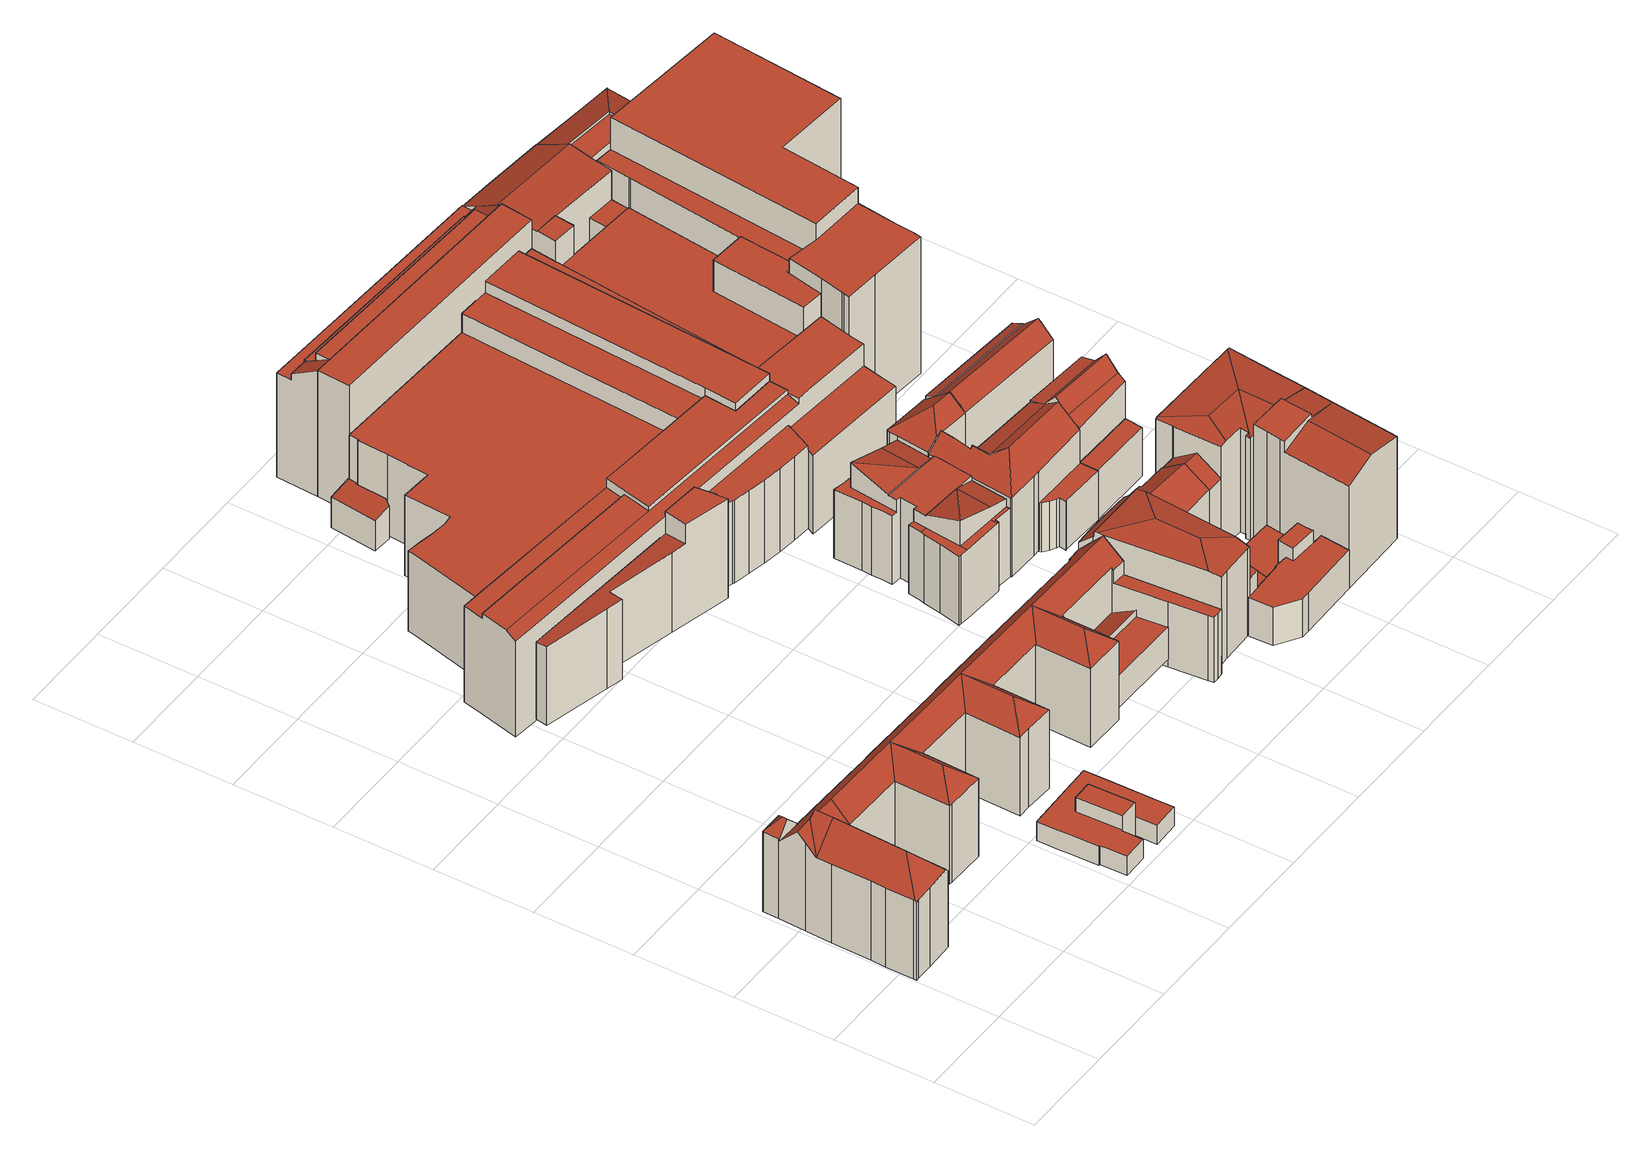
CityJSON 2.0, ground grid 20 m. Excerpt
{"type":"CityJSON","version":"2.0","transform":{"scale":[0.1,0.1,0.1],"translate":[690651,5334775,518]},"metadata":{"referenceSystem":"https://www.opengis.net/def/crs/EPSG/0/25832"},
"CityObjects":{
"building1":{"type":"Building","attributes":{"Gemeindeschluessel":"09162000","HoeheDach":"526.877","HoeheGrund":"519.610","Methode":"2000","NiedrigsteTraufeDesGebaeudes":"523.840","Geometrietyp2DReferenz":"3000","function":"31001_9998","roofType":"1000","measuredHeight":7.27,"storeysAboveGround":7},"geometry":[{"type":"MultiSurface","lod":"2","boundaries":[[[0,1,2,3]],[[4,5,6,7]],[[2,8,9,10,11,3]],[[12,13,14,15,16,17,18,19]],[[20,10,9,21,22,23,24,25]],[[26,27,12,19]],[[28,29,30,31]],[[32,33,1,0]],[[7,6,21,9]],[[32,34,35,36,37,38,39,33]],[[16,15,40,41]],[[35,34,32,0,3,11,10,20,25,42,28,31,43,26,19,18,17,16,41,44,36]],[[30,45,27,26,43,31]],[[23,22,5,4]],[[44,46,37,36]],[[21,6,5,22]],[[41,40,46,44]],[[28,42,25,24,47,29]],[[27,45,30,29,47,24,23,4,7,9,8,2,1,33,39,38,37,46,40,15,14,13,12]]],"semantics":{"surfaces":[{"type":"WallSurface"},{"type":"GroundSurface"},{"type":"RoofSurface"}],"values":[0,0,0,0,0,0,0,0,0,0,0,1,0,0,0,2,0,0,2]}}]},
"building2":{"type":"Building","attributes":{"Gemeindeschluessel":"09162000","HoeheDach":"540.680","HoeheGrund":"518.010","Methode":"2000","NiedrigsteTraufeDesGebaeudes":"532.402","Geometrietyp2DReferenz":"3000","function":"31001_1000","roofType":"3100","measuredHeight":22.67,"storeysAboveGround":5},"geometry":[{"type":"MultiSurface","lod":"2","boundaries":[[[48,49,50,51]],[[52,53,54,55]],[[56,57,58,59,60,61]],[[62,63,64,65,66,67]],[[68,69,70,71,72,73,74,75,76,77,78,79,80,81,82,83,84,85,86,87,88,89,90,91,92,93,94,95,96,48,51,97,98,99,100,101,102,103,104,105,106,107,108,109,110,111,112,113,114,115,116,117,118]],[[82,119,120,83]],[[121,122,115,114,123,124]],[[125,79,78,126]],[[56,61,75,74]],[[106,127,128,107]],[[77,76,129,130]],[[131,52,55,132,133]],[[134,135,70,69]],[[119,136,137,120]],[[99,138,139,100]],[[140,141,68,118]],[[142,71,70,135,143]],[[73,72,144,145,146]],[[84,83,120,147,148]],[[137,147,120]],[[110,149,150,111]],[[151,139,152,153]],[[154,151,153,155,156]],[[57,56,74,73,146]],[[144,157,145]],[[109,158,149,110]],[[159,121,124,160]],[[81,80,161,162,136]],[[137,163,164,148,147]],[[101,100,139,151,154,165]],[[153,152,138,166,155]],[[71,142,144,72]],[[104,103,167,168]],[[92,63,62,93]],[[169,86,85,52,131]],[[114,113,170,171,123]],[[157,144,142,143,58]],[[172,129,60,59]],[[112,111,150,173]],[[96,174,49,48]],[[162,164,163]],[[89,175,176,90]],[[53,148,164,54]],[[102,101,165,177]],[[81,136,119,82]],[[157,58,57,146,145]],[[116,178,179,117]],[[127,106,105,180]],[[172,59,125,126,181]],[[55,54,164,59,58,171,170,173,150,149,158,182,128,127,180,168,167,177,165,154,156,183,184]],[[136,162,163,137]],[[184,183,185,186]],[[97,51,50,187,186,185]],[[88,188,175,89]],[[152,139,138]],[[169,131,133,65,64,189,176,175,188,190]],[[65,133,187,50,49,174,191,66]],[[53,52,85,84,148]],[[113,112,173,170]],[[104,168,180,105]],[[93,62,67,94]],[[95,94,67,66,191]],[[156,155,166,98,97,185,183]],[[108,182,158,109]],[[115,122,178,116]],[[133,132,184,186,187]],[[78,77,130,181,126]],[[134,160,124,123,171,58,143,135]],[[95,191,174,96]],[[125,59,164,162,161]],[[87,190,188,88]],[[182,108,107,128]],[[98,166,138,99]],[[129,76,75,61,60]],[[90,176,189,91]],[[55,184,132]],[[64,63,92,91,189]],[[86,169,190,87]],[[117,179,140,118]],[[103,102,177,167]],[[141,140,179,178,122,121,159]],[[130,129,172,181]],[[125,161,80,79]],[[141,159,160,134,69,68]]],"semantics":{"surfaces":[{"type":"WallSurface"},{"type":"RoofSurface"},{"type":"GroundSurface"}],"values":[0,1,1,1,2,0,0,0,0,0,0,1,0,1,0,0,0,0,0,0,0,1,0,0,1,0,0,0,1,0,1,0,0,0,0,0,1,1,0,0,1,0,1,0,0,1,0,0,1,1,1,1,0,0,1,1,1,0,0,0,0,0,0,0,0,1,0,1,0,1,0,0,0,0,0,0,0,0,0,0,1,1,0,0]}}]},
"building3":{"type":"Building","attributes":{"Gemeindeschluessel":"09162000","HoeheDach":"528.318","HoeheGrund":"520.930","Methode":"1000","NiedrigsteTraufeDesGebaeudes":"527.564","Geometrietyp2DReferenz":"3000","function":"31001_9998","roofType":"1000","measuredHeight":7.39},"geometry":[{"type":"MultiSurface","lod":"2","boundaries":[[[192,193,194,195]],[[196,197,193,192]],[[198,199,200,201]],[[196,192,195,202,198,201,203]],[[202,204,199,198]],[[205,200,199,204,194,193,197]],[[195,194,204,202]],[[203,205,197,196]],[[201,200,205,203]]],"semantics":{"surfaces":[{"type":"WallSurface"},{"type":"GroundSurface"},{"type":"RoofSurface"}],"values":[0,0,0,1,0,2,0,0,0]}}]},
"building4":{"type":"Building","attributes":{"Gemeindeschluessel":"09162000","HoeheDach":"528.158","HoeheGrund":"519.717","Methode":"2000","NiedrigsteTraufeDesGebaeudes":"525.795","Geometrietyp2DReferenz":"3000","function":"31001_1000","roofType":"1000","measuredHeight":8.44},"geometry":[{"type":"MultiSurface","lod":"2","boundaries":[[[206,207,208,209,210,211,212]],[[213,214,215,216,217,218,219,220,221]],[[213,221,208,207]],[[222,216,215,223,206,212]],[[224,220,219,225,210,209]],[[222,212,211,210,225,219,218,217,216]],[[221,220,224,209,208]],[[223,215,214,213,207,206]]],"semantics":{"surfaces":[{"type":"WallSurface"},{"type":"GroundSurface"},{"type":"RoofSurface"}],"values":[0,0,0,0,0,1,2,2]}}]},
"building5":{"type":"Building","attributes":{"Gemeindeschluessel":"09162000","HoeheDach":"541.954","HoeheGrund":"519.953","Methode":"2000","NiedrigsteTraufeDesGebaeudes":"537.115","Geometrietyp2DReferenz":"3000","function":"31001_9998","roofType":"1000","measuredHeight":22,"storeysAboveGround":4},"geometry":[{"type":"MultiSurface","lod":"2","boundaries":[[[226,227,228,229]],[[230,231,232,233]],[[234,235,236,237,238,239,240,241,242]],[[243,244,245,246,247,248,249,250,251,252]],[[239,253,254,240]],[[255,236,235,256]],[[256,235,234,257]],[[257,234,242,258]],[[259,260,261,228,227,232,231]],[[262,249,248,263]],[[245,264,265,246]],[[266,237,236,255]],[[259,244,243,260]],[[227,226,233,232]],[[250,267,268,251]],[[269,270,265,264,254,253]],[[271,252,251,268]],[[226,229,272,271,268,267,262,263,273,274,275,276,266,255,256,257,258,277,230,233]],[[276,238,237,266]],[[229,228,261,272]],[[274,273,247,246,265,270]],[[269,275,274,270]],[[267,250,249,262]],[[263,248,247,273]],[[258,242,241,277]],[[253,239,238,276,275,269]],[[271,272,261,260,243,252]],[[277,241,240,254,264,245,244,259,231,230]]],"semantics":{"surfaces":[{"type":"WallSurface"},{"type":"RoofSurface"},{"type":"GroundSurface"}],"values":[0,0,1,1,0,0,0,0,1,0,0,0,0,0,0,1,0,2,0,0,0,0,0,0,0,0,0,0]}}]},
"building6":{"type":"Building","attributes":{"Gemeindeschluessel":"09162000","HoeheDach":"542.020","HoeheGrund":"520.050","Methode":"2000","NiedrigsteTraufeDesGebaeudes":"537.771","Geometrietyp2DReferenz":"3000","function":"31001_9998","roofType":"1000","measuredHeight":21.97,"storeysAboveGround":4},"geometry":[{"type":"MultiSurface","lod":"2","boundaries":[[[278,279,280,281,282,283]],[[284,285,286,287]],[[288,289,290,291,283,282,281,284,287,292,293,294,295,296,297,298,299,300,301,302,303,304]],[[305,306,307,296,295,294]],[[299,308,309,300]],[[310,311,298,297,296,307]],[[312,313,314,315,316,317]],[[300,309,318,301]],[[319,320,321,322,323,324,325,318,309,308,311,310,307,306,305,326,327,286,285,280,279,278]],[[281,280,285,284]],[[293,326,305,294]],[[298,311,308,299]],[[324,314,313,304,303,302,325]],[[291,290,289,288,312,317,321,320,319,278,283]],[[317,316,315,314,324,323,322,321]],[[327,326,293,292,287,286]],[[301,318,325,302]],[[304,313,312,288]]],"semantics":{"surfaces":[{"type":"WallSurface"},{"type":"GroundSurface"},{"type":"RoofSurface"}],"values":[0,0,1,0,0,0,2,0,2,0,0,0,0,0,0,0,0,0]}}]},
"building7":{"type":"Building","attributes":{"Gemeindeschluessel":"09162000","HoeheDach":"542.930","HoeheGrund":"519.700","Methode":"2000","NiedrigsteTraufeDesGebaeudes":"540.940","Geometrietyp2DReferenz":"3000","function":"31001_9998","roofType":"1000","measuredHeight":23.23,"storeysAboveGround":5},"geometry":[{"type":"MultiSurface","lod":"2","boundaries":[[[328,329,330,331]],[[332,333,334,335]],[[336,337,338,339,340,341,342,343,344,345,346,347,334,333,348,349,350,351,352,353,354]],[[355,356,357,358,359,360,361,362,363,364,365,366,367,368,369,370,371,372,373,374,332,335,375,376,377,378,379,380,381,382]],[[383,384,385,386,387,329,328]],[[381,341,340,382]],[[388,330,329,387]],[[368,389,390,369]],[[361,360,359,358,357,337,336,354,391,392,393,394,362]],[[379,378,377,376,346,345,344,343]],[[348,333,332,374,373,349]],[[375,347,346,376]],[[391,354,353,395]],[[357,356,355,382,340,339,338,337]],[[396,352,370,369,390]],[[387,386,397,398,388]],[[352,396,399,353]],[[399,396,390,389,385,384,383]],[[393,392,391,395,328,331,394]],[[335,334,347,375]],[[365,398,397,366]],[[342,341,381,380,379,343]],[[352,351,350,349,373,372,371,370]],[[395,353,399,383,328]],[[394,331,330,388,398,365,364,363,362]],[[386,385,389,368,367,366,397]]],"semantics":{"surfaces":[{"type":"RoofSurface"},{"type":"WallSurface"},{"type":"GroundSurface"}],"values":[0,1,0,2,1,1,1,1,1,1,1,1,1,1,1,0,1,0,0,1,1,1,1,1,1,1]}}]},
"building8":{"type":"Building","attributes":{"Gemeindeschluessel":"09162000","HoeheDach":"541.010","HoeheGrund":"520.080","Methode":"2000","NiedrigsteTraufeDesGebaeudes":"535.689","Geometrietyp2DReferenz":"3000","function":"31001_1000","roofType":"3200","measuredHeight":20.93,"storeysAboveGround":5},"geometry":[{"type":"MultiSurface","lod":"2","boundaries":[[[400,401,402,403,404]],[[405,406,407,408]],[[409,410,406,405]],[[411,412,413,414]],[[415,416,417,418]],[[419,420,421,422]],[[423,403,402,424,421,420]],[[425,426,408,407,422,421,424]],[[427,428,404,403,423]],[[429,430,431,432]],[[433,434,425,424,402,401]],[[426,425,434,433,435,411,414,415,418,436,437,438,439,429,432,440,409,405,408]],[[412,411,435,433,401,400]],[[430,419,422,407,406,410,441,431]],[[440,441,410,409]],[[417,416,413,412,400,404,428]],[[432,431,441,440]],[[439,438,437,427,423,420,419,430,429]],[[436,418,417,428,427,437]],[[414,413,416,415]]],"semantics":{"surfaces":[{"type":"RoofSurface"},{"type":"WallSurface"},{"type":"GroundSurface"}],"values":[0,1,1,1,1,1,0,1,0,1,1,2,1,0,1,0,1,1,1,1]}}]},
"building9":{"type":"Building","attributes":{"Gemeindeschluessel":"09162000","HoeheDach":"540.620","HoeheGrund":"519.810","Methode":"2000","NiedrigsteTraufeDesGebaeudes":"535.000","Geometrietyp2DReferenz":"3000","function":"31001_9998","roofType":"1000","measuredHeight":20.81,"storeysAboveGround":6},"geometry":[{"type":"MultiSurface","lod":"2","boundaries":[[[442,443,444,445]],[[446,447,448,449,450]],[[451,452,453,454]],[[455,456,457,458,459,460,461]],[[455,462,456]],[[463,455,461,464,465]],[[466,467,445,444,468,469,452,451]],[[468,470,471,469]],[[472,473,474,475,476,477]],[[446,450,478]],[[479,480,481,482,483,484,485,486,487,488,489,490,491,492,493,494]],[[495,458,457,496]],[[497,485,484,498]],[[499,500,501,502,479,494,503]],[[504,505,506,507,508,509,510,511,512,513]],[[488,487,486,485,497,514,515,516,517,489]],[[518,519,474,473]],[[448,447,511,510,520,462,455,463,465,502,501,521,522,449]],[[519,522,521,523,524,475,474]],[[454,453,525,526]],[[513,512,447,446,527]],[[478,450,449,522,519,518,471]],[[452,469,471,518,473,472,525,453]],[[506,505,443,442]],[[528,492,491,529]],[[461,530,464]],[[526,525,472,477]],[[470,504,513,527,478,471]],[[527,446,478]],[[461,460,530]],[[512,511,447]],[[502,465,464,530,481,480,479]],[[496,531,532,509,508,507,506,442,445,467,466,451,454,526,477,476,475,524,523,500,499,503,533,528,529,534,517,516,515,514,497,498,535,495]],[[483,459,458,495,535,498,484]],[[509,532,531,496,457,456,462,520,510]],[[523,521,501,500]],[[494,493,492,528,533,503]],[[444,443,505,504,470,468]],[[460,459,483,482,481,530]],[[491,490,489,517,534,529]]],"semantics":{"surfaces":[{"type":"WallSurface"},{"type":"RoofSurface"},{"type":"GroundSurface"}],"values":[0,0,0,1,0,0,0,1,0,1,1,0,0,0,0,0,1,1,0,0,1,0,1,0,0,1,0,0,1,1,0,0,2,0,0,0,0,1,0,0]}}]},
"building10":{"type":"Building","attributes":{"Gemeindeschluessel":"09162000","HoeheDach":"524.803","HoeheGrund":"520.281","Methode":"1000","NiedrigsteTraufeDesGebaeudes":"524.803","Geometrietyp2DReferenz":"3000","function":"31001_1000","roofType":"1000","measuredHeight":4.52},"geometry":[{"type":"MultiSurface","lod":"2","boundaries":[[[536,537,538,539]],[[540,536,539,541]],[[542,538,537,543]],[[537,536,540,543]],[[542,543,540,541]],[[541,539,538,542]]],"semantics":{"surfaces":[{"type":"RoofSurface"},{"type":"WallSurface"},{"type":"GroundSurface"}],"values":[0,1,1,1,2,1]}}]},
"building11":{"type":"Building","attributes":{"Gemeindeschluessel":"09162000","HoeheDach":"539.279","HoeheGrund":"520.082","Methode":"2000","NiedrigsteTraufeDesGebaeudes":"532.438","Geometrietyp2DReferenz":"3000","function":"31001_1000","roofType":"3100","measuredHeight":19.2},"geometry":[{"type":"MultiSurface","lod":"2","boundaries":[[[544,545,546,547,548]],[[549,546,545,550]],[[425,433,551,552,553]],[[554,555,556,557]],[[550,545,544,558]],[[558,544,548,411]],[[555,554,408,559]],[[546,560,561,547]],[[560,546,549,562,563]],[[433,411,548,547,561,551]],[[564,552,551,561,560,563]],[[562,565,566,564,563]],[[564,566,556,555,559,553,552]],[[425,553,559,408]],[[562,549,550,558,411,433,425,408,554,557,565]],[[557,556,566,565]]],"semantics":{"surfaces":[{"type":"RoofSurface"},{"type":"WallSurface"},{"type":"GroundSurface"}],"values":[0,1,1,1,1,1,1,1,1,1,0,1,0,1,2,1]}}]},
"building12":{"type":"Building","attributes":{"Gemeindeschluessel":"09162000","HoeheDach":"531.400","HoeheGrund":"520.140","Methode":"2000","NiedrigsteTraufeDesGebaeudes":"524.410","Geometrietyp2DReferenz":"3000","function":"31001_9998","roofType":"1000","measuredHeight":11.26,"storeysAboveGround":4},"geometry":[{"type":"MultiSurface","lod":"2","boundaries":[[[567,568,569,570]],[[571,572,573,574,575]],[[411,576,577,558]],[[570,569,578,579]],[[580,581,568,567]],[[582,583,584,571,575,585,586,587,588,589,590]],[[580,567,570,579,591,411,558,592,593,594,595,596]],[[597,573,572,598,599]],[[558,577,600,592]],[[597,599,583,582,601,602]],[[579,578,603,591]],[[588,587,595,594]],[[582,590,604,601]],[[593,589,588,594]],[[574,573,597,602]],[[595,587,586,596]],[[580,596,586,585,605,581]],[[583,599,598,584]],[[605,574,602,601,604,600,577,576,603,578,569,568,581]],[[591,603,576,411]],[[584,598,572,571]],[[590,589,593,592,600,604]],[[575,574,605,585]]],"semantics":{"surfaces":[{"type":"WallSurface"},{"type":"RoofSurface"},{"type":"GroundSurface"}],"values":[0,0,0,0,0,1,2,1,0,0,0,0,0,0,0,0,0,0,1,0,0,0,0]}}]},
"building13":{"type":"Building","attributes":{"Gemeindeschluessel":"09162000","HoeheDach":"548.690","HoeheGrund":"520.715","Methode":"1000","NiedrigsteTraufeDesGebaeudes":"548.690","Geometrietyp2DReferenz":"3000","function":"31001_9998","roofType":"1000","measuredHeight":27.98,"storeysAboveGround":7},"geometry":[{"type":"MultiSurface","lod":"2","boundaries":[[[606,607,608,609]],[[610,611,607,606]],[[610,612,613,611]],[[613,608,607,611]],[[606,609,612,610]],[[608,613,612,609]]],"semantics":{"surfaces":[{"type":"WallSurface"},{"type":"GroundSurface"},{"type":"RoofSurface"}],"values":[0,1,0,0,0,2]}}]},
"building14":{"type":"Building","attributes":{"Gemeindeschluessel":"09162000","HoeheDach":"541.921","HoeheGrund":"520.004","Methode":"2000","NiedrigsteTraufeDesGebaeudes":"537.285","Geometrietyp2DReferenz":"3000","function":"31001_9998","roofType":"3100","measuredHeight":21.92},"geometry":[{"type":"MultiSurface","lod":"2","boundaries":[[[614,615,616,617]],[[618,619,620]],[[621,622,623,624]],[[624,623,625,626]],[[627,628,619,618]],[[620,629,630,618]],[[621,624,626,631,614,617,632,633,634,635,636,637,638,639]],[[638,637,640,628,627,641]],[[638,641,642,639]],[[635,643,644,636]],[[645,620,619,628,640,644,643,646,647,648,616,615,649]],[[633,647,646,634]],[[617,616,648,632]],[[634,646,643,635]],[[645,625,623,622,629,620]],[[636,644,640,637]],[[631,649,615,614]],[[632,648,647,633]],[[630,642,641,627,618]],[[621,639,642,630,629,622]],[[631,626,625,645,649]]],"semantics":{"surfaces":[{"type":"WallSurface"},{"type":"RoofSurface"},{"type":"GroundSurface"}],"values":[0,0,0,0,0,1,2,0,0,0,1,0,0,0,1,0,0,0,1,0,0]}}]},
"building15":{"type":"Building","attributes":{"Gemeindeschluessel":"09162000","HoeheDach":"548.506","HoeheGrund":"520.731","Methode":"2000","NiedrigsteTraufeDesGebaeudes":"543.660","Geometrietyp2DReferenz":"3000","function":"31001_9998","roofType":"1000","measuredHeight":27.77,"storeysAboveGround":6},"geometry":[{"type":"MultiSurface","lod":"2","boundaries":[[[650,651,652]],[[607,611,653,654,655,656,657]],[[653,658,659,654]],[[653,611,660,661,662,658]],[[663,664,665,659,658,662,666]],[[667,668,669]],[[662,661,670,671,672,673,674,666]],[[666,674,675,607,657,663]],[[676,677,678,679,668,667]],[[673,669,668,680,681,675,674]],[[654,659,665,655]],[[611,607,675,681,682,652,651,660]],[[682,681,680]],[[655,665,664,656]],[[673,672,669]],[[683,677,676]],[[663,657,656,664]],[[651,650,677,683,670,661,660]],[[667,669,672,671,683,676]],[[683,671,670]],[[650,678,677]],[[682,680,679,678,650,652]],[[668,679,680]]],"semantics":{"surfaces":[{"type":"WallSurface"},{"type":"GroundSurface"},{"type":"RoofSurface"}],"values":[0,1,0,0,2,0,0,0,0,2,0,0,0,0,0,0,0,2,2,0,0,2,0]}}]},
"building16":{"type":"Building","attributes":{"Gemeindeschluessel":"09162000","HoeheDach":"530.617","HoeheGrund":"519.800","Methode":"2000","NiedrigsteTraufeDesGebaeudes":"530.617","Geometrietyp2DReferenz":"3000","function":"31001_9998","roofType":"1000","measuredHeight":10.82},"geometry":[{"type":"MultiSurface","lod":"2","boundaries":[[[684,685,686,687]],[[688,689,690,691]],[[692,693,694,695,696,697]],[[691,690,698,699]],[[686,685,700,698,690,689,701,702,693,692,697]],[[703,702,701,704]],[[705,699,698,700,685,684]],[[703,704,688,691,699,705,684,687,696,695,694]],[[704,701,689,688]],[[694,693,702,703]],[[687,686,697,696]]],"semantics":{"surfaces":[{"type":"WallSurface"},{"type":"RoofSurface"},{"type":"GroundSurface"}],"values":[0,0,0,0,1,0,0,2,0,0,0]}}]},
"building17":{"type":"Building","attributes":{"Gemeindeschluessel":"09162000","HoeheDach":"542.437","HoeheGrund":"520.150","Methode":"2000","NiedrigsteTraufeDesGebaeudes":"537.590","Geometrietyp2DReferenz":"3000","function":"31001_9998","roofType":"3200","measuredHeight":22.29},"geometry":[{"type":"MultiSurface","lod":"2","boundaries":[[[706,707,708,709]],[[710,711,712,713]],[[713,714,715,716,717,718,719,706,709,720,721,722,710]],[[715,723,724,716]],[[718,725,726,719]],[[727,728,712,711,729,730]],[[709,708,731,720]],[[722,729,711,710]],[[724,723,728,727,732]],[[717,716,724,732,725,718]],[[723,715,714,713,712,728]],[[730,729,722,721,720,731]],[[719,726,707,706]],[[725,732,727,730,731,708,707,726]]],"semantics":{"surfaces":[{"type":"WallSurface"},{"type":"GroundSurface"},{"type":"RoofSurface"}],"values":[0,0,1,0,0,2,0,0,2,0,0,0,0,2]}}]},
"building18":{"type":"Building","attributes":{"Gemeindeschluessel":"09162000","HoeheDach":"544.567","HoeheGrund":"519.780","Methode":"1000","NiedrigsteTraufeDesGebaeudes":"544.567","Geometrietyp2DReferenz":"3000","function":"31001_9998","roofType":"1000","measuredHeight":24.79,"storeysAboveGround":6},"geometry":[{"type":"MultiSurface","lod":"2","boundaries":[[[733,734,735,736]],[[733,737,738,739,740,734]],[[733,736,741,737]],[[737,741,742,738]],[[736,735,743,744,742,741]],[[738,742,744,739]],[[743,735,734,740,739,744]]],"semantics":{"surfaces":[{"type":"WallSurface"},{"type":"GroundSurface"},{"type":"RoofSurface"}],"values":[0,1,0,0,2,0,0]}}]},
"building19":{"type":"Building","attributes":{"Gemeindeschluessel":"09162000","HoeheDach":"530.670","HoeheGrund":"520.210","Methode":"1000","NiedrigsteTraufeDesGebaeudes":"530.670","Geometrietyp2DReferenz":"3000","function":"31001_9998","roofType":"1000","measuredHeight":10.46},"geometry":[{"type":"MultiSurface","lod":"2","boundaries":[[[745,746,747,748,749,750]],[[751,752,753,754]],[[755,756,757,758]],[[758,757,759,760]],[[759,761,752,751,762,760]],[[763,764,755,758,760,762,751,754,765,749,748,747]],[[753,766,750,749,765,754]],[[767,768,746,745,750,766,753,752,761,759,757,756]],[[764,763,768,767,756,755]],[[747,746,768,763]]],"semantics":{"surfaces":[{"type":"WallSurface"},{"type":"GroundSurface"},{"type":"RoofSurface"}],"values":[0,0,0,0,0,1,0,2,0,0]}}]},
"building20":{"type":"Building","attributes":{"Gemeindeschluessel":"09162000","HoeheDach":"523.527","HoeheGrund":"520.027","Methode":"1000","NiedrigsteTraufeDesGebaeudes":"523.527","Geometrietyp2DReferenz":"3000","function":"31001_2000","roofType":"1000","measuredHeight":3.5,"storeysAboveGround":1},"geometry":[{"type":"MultiSurface","lod":"2","boundaries":[[[769,770,771,772]],[[773,774,770,769]],[[775,773,769,772]],[[770,774,776,771]],[[772,771,776,775]],[[775,776,774,773]]],"semantics":{"surfaces":[{"type":"WallSurface"},{"type":"GroundSurface"},{"type":"RoofSurface"}],"values":[0,0,1,2,0,0]}}]},
"building21":{"type":"Building","attributes":{"Gemeindeschluessel":"09162000","HoeheDach":"545.240","HoeheGrund":"520.076","Methode":"2000","NiedrigsteTraufeDesGebaeudes":"542.720","Geometrietyp2DReferenz":"3000","function":"31001_9998","roofType":"3100","measuredHeight":25.16,"storeysAboveGround":6},"geometry":[{"type":"MultiSurface","lod":"2","boundaries":[[[777,778,779,780,781]],[[782,783,595,784]],[[596,785,784,595]],[[580,777,781,786,787]],[[788,786,781,780,789]],[[782,784,785,790,791,792]],[[786,788,793,787]],[[596,580,787,793,790,785]],[[789,780,779,794,795]],[[794,792,791,795]],[[790,793,788,789,795,791]],[[777,580,596,595,783,778]],[[792,794,779,778,783,782]]],"semantics":{"surfaces":[{"type":"WallSurface"},{"type":"RoofSurface"},{"type":"GroundSurface"}],"values":[0,0,0,0,1,1,1,0,1,0,0,2,0]}}]},
"building22":{"type":"Building","attributes":{"Gemeindeschluessel":"09162000","HoeheDach":"530.731","HoeheGrund":"519.890","Methode":"1000","NiedrigsteTraufeDesGebaeudes":"530.731","Geometrietyp2DReferenz":"3000","function":"31001_9998","roofType":"1000","measuredHeight":10.84},"geometry":[{"type":"MultiSurface","lod":"2","boundaries":[[[796,797,798,799,800,801]],[[799,798,802,803]],[[804,805,803,802]],[[801,800,799,803,805]],[[796,801,805,804]],[[797,796,804,802,798]]],"semantics":{"surfaces":[{"type":"WallSurface"},{"type":"RoofSurface"},{"type":"GroundSurface"}],"values":[0,0,0,1,0,2]}}]},
"building23":{"type":"Building","attributes":{"Gemeindeschluessel":"09162000","HoeheDach":"543.890","HoeheGrund":"520.049","Methode":"2000","NiedrigsteTraufeDesGebaeudes":"535.577","Geometrietyp2DReferenz":"3000","function":"31001_9998","roofType":"3100","measuredHeight":23.84,"storeysAboveGround":7},"geometry":[{"type":"MultiSurface","lod":"2","boundaries":[[[806,807,808]],[[809,810,811,812]],[[813,814,815,816]],[[817,818,819,820,821]],[[820,822,823,824,821]],[[810,825,826,827,828,811]],[[829,830,779,831]],[[817,821,824,827,826]],[[832,833,808,807]],[[829,831,834,833,832,822,820,819,835,769,773,775,809,812,836,837]],[[836,838,839,837]],[[822,832,807,806,823]],[[769,835,816,815,840]],[[838,836,812,811,828]],[[814,841,840,815]],[[842,843,827,824,823,806,808]],[[834,842,808,833]],[[835,819,818,813,816]],[[834,831,779,843,842]],[[830,829,837,839]],[[773,769,840,841,844,845]],[[810,809,775,846,825]],[[830,839,838,828,827,843,779]],[[773,845,846,775]],[[818,817,826,825,846,845,844]],[[818,844,841,814,813]]],"semantics":{"surfaces":[{"type":"RoofSurface"},{"type":"WallSurface"},{"type":"GroundSurface"}],"values":[0,1,0,1,1,0,1,0,1,2,1,1,1,1,0,0,1,1,1,1,1,1,0,1,0,1]}}]},
"building24":{"type":"Building","attributes":{"Gemeindeschluessel":"09162000","HoeheDach":"542.763","HoeheGrund":"519.890","Methode":"2000","NiedrigsteTraufeDesGebaeudes":"538.342","Geometrietyp2DReferenz":"3000","function":"31001_9998","roofType":"3100","measuredHeight":22.87},"geometry":[{"type":"MultiSurface","lod":"2","boundaries":[[[847,848,849,850,851,852,853,798,854,802,855,856,857,858,859,860,861]],[[862,863,864,865,866,867]],[[865,868,869,866]],[[870,868,865,871]],[[854,798,872,873,874,802]],[[875,876,870,871]],[[850,849,848,847,875,871,865,864,863]],[[861,876,875,847]],[[868,870,876,861,860,859,869]],[[873,872,877,878,879,880,874]],[[874,880,879,867,866,869,859,858,857,856,855,802]],[[878,877,853,852,851,850,863,862]],[[853,877,872,798]],[[878,862,867,879]]],"semantics":{"surfaces":[{"type":"GroundSurface"},{"type":"RoofSurface"},{"type":"WallSurface"}],"values":[0,1,1,2,2,1,2,2,2,1,2,2,2,1]}}]},
"building25":{"type":"Building","attributes":{"Gemeindeschluessel":"09162000","HoeheDach":"527.830","HoeheGrund":"520.170","Methode":"2000","NiedrigsteTraufeDesGebaeudes":"527.830","Geometrietyp2DReferenz":"3000","function":"31001_9998","roofType":"1000","measuredHeight":7.66},"geometry":[{"type":"MultiSurface","lod":"2","boundaries":[[[881,882,883,747]],[[749,884,885,886]],[[883,882,887,888,885,884]],[[747,883,884,749]],[[888,887,889,890,886,885]],[[889,887,882,881]],[[749,886,890,889,881,747]]],"semantics":{"surfaces":[{"type":"WallSurface"},{"type":"RoofSurface"},{"type":"GroundSurface"}],"values":[0,0,1,0,0,0,2]}}]},
"building26":{"type":"Building","attributes":{"Gemeindeschluessel":"09162000","HoeheDach":"542.610","HoeheGrund":"520.210","Methode":"2000","NiedrigsteTraufeDesGebaeudes":"538.579","Geometrietyp2DReferenz":"3000","function":"31001_9998","roofType":"3100","measuredHeight":22.4},"geometry":[{"type":"MultiSurface","lod":"2","boundaries":[[[891,892,893,894]],[[895,890,896,897,723,886]],[[898,893,892,899]],[[900,901,902,903,904,905]],[[901,900,896,890]],[[905,904,906,907,908]],[[897,896,900,905,908,909,723]],[[910,903,902,901,890,895,886,911,912,913,891,894]],[[906,898,899,907]],[[903,910,894,893,898,906,904]],[[723,909,908,907,899,892,891,913,912,911,886]]],"semantics":{"surfaces":[{"type":"WallSurface"},{"type":"RoofSurface"},{"type":"GroundSurface"}],"values":[0,0,1,0,0,1,1,2,0,0,0]}}]},
"building27":{"type":"Building","attributes":{"Gemeindeschluessel":"09162000","HoeheDach":"530.719","HoeheGrund":"520.100","Methode":"1000","NiedrigsteTraufeDesGebaeudes":"530.719","Geometrietyp2DReferenz":"3000","function":"31001_9998","roofType":"1000","measuredHeight":10.62},"geometry":[{"type":"MultiSurface","lod":"2","boundaries":[[[914,915,916,917,768,918]],[[768,746,919,918]],[[919,746,920,921]],[[921,920,922,923]],[[923,915,914,918,919,921]],[[923,922,916,915]],[[917,916,922,920,746,768]]],"semantics":{"surfaces":[{"type":"WallSurface"},{"type":"GroundSurface"},{"type":"RoofSurface"}],"values":[0,0,0,0,1,0,2]}}]},
"building28":{"type":"Building","attributes":{"Gemeindeschluessel":"09162000","HoeheDach":"547.409","HoeheGrund":"520.245","Methode":"2000","NiedrigsteTraufeDesGebaeudes":"540.387","Geometrietyp2DReferenz":"3000","function":"31001_9998","roofType":"1000","measuredHeight":27.16,"storeysAboveGround":6},"geometry":[{"type":"MultiSurface","lod":"2","boundaries":[[[924,925,926,927]],[[928,926,925,929,930,931]],[[927,926,928,932]],[[933,934,935,936]],[[937,938,939,940]],[[924,927,932,941,942,933,936,943,937,940,944]],[[945,935,934,946,947,948,949,950,951,939,938]],[[949,930,929,950]],[[945,938,937,943]],[[924,944,951,950,929,925]],[[946,934,933,942]],[[936,935,945,943]],[[940,939,951,944]],[[948,931,930,949]],[[941,947,946,942]],[[941,932,928,931,948,947]]],"semantics":{"surfaces":[{"type":"WallSurface"},{"type":"RoofSurface"},{"type":"GroundSurface"}],"values":[0,1,0,0,0,2,1,0,0,0,0,0,0,0,0,0]}}]},
"building29":{"type":"Building","attributes":{"Gemeindeschluessel":"09162000","HoeheDach":"547.580","HoeheGrund":"520.610","Methode":"2000","NiedrigsteTraufeDesGebaeudes":"534.810","Geometrietyp2DReferenz":"3000","function":"31001_9998","roofType":"3100","measuredHeight":26.97,"storeysAboveGround":6},"geometry":[{"type":"MultiSurface","lod":"2","boundaries":[[[952,953,954,955]],[[956,957,958,959]],[[960,961,962,963]],[[964,965,966,967,968,969,970]],[[955,954,971,972]],[[963,962,973,974]],[[975,976,977,978,979,980]],[[970,969,968,981,982,983]],[[984,985,958,957]],[[978,977,961,960]],[[986,973,962,961,977,976]],[[987,956,959,966,965,964]],[[988,989,990,991]],[[952,992,974,973,986,953]],[[983,982,981,993,989,988,994,995,996]],[[967,997,998,971,954,953,986,976,975,990,989,993]],[[993,981,968,967]],[[959,958,985,998,997,967,966]],[[974,992,952,955,972,999,1000,1001,1002,1003,996,995,994,988,991,980,979,978,960,963]],[[1003,1002,1001,1000,984,957,956,987,964,970,983,996]],[[985,984,1000,999,972,971,998]],[[991,990,975,980]]],"semantics":{"surfaces":[{"type":"WallSurface"},{"type":"RoofSurface"},{"type":"GroundSurface"}],"values":[0,0,0,0,0,0,0,1,1,0,1,1,0,0,0,1,0,0,2,0,0,0]}}]},
"building30":{"type":"Building","attributes":{"Gemeindeschluessel":"09162000","HoeheDach":"554.250","HoeheGrund":"520.390","Methode":"2000","NiedrigsteTraufeDesGebaeudes":"547.077","Geometrietyp2DReferenz":"3000","function":"31001_9998","roofType":"1000","measuredHeight":33.86,"storeysAboveGround":8},"geometry":[{"type":"MultiSurface","lod":"2","boundaries":[[[1004,1005,1006,1007,1008,1009]],[[1010,1011,1012,1013,1014]],[[1015,1016,1017,1018]],[[1019,1020,1021,1022]],[[1023,1024,1025,1026]],[[1027,1028,1024,1023]],[[1029,1021,1020,1030,1013,1012]],[[1031,1022,1021,1029,1032,1033]],[[1034,1035,1036,1037]],[[1038,1039,1028,1027]],[[1040,1017,1016,1033,1032,1011,1007,1006,1036,1035,1041]],[[1037,1036,1006,1005]],[[1032,1029,1012,1011]],[[1008,1007,1011,1010]],[[1031,1033,1016,1015]],[[1018,1017,1040,1042]],[[1010,1014,1025,1024,1028,1039,1043,1009,1008]],[[1044,1026,1025,1014,1013,1030]],[[1045,1041,1035,1034]],[[1046,1043,1039,1038]],[[1004,1009,1043,1046]],[[1042,1040,1041,1045]],[[1044,1030,1020,1019]],[[1031,1015,1018,1042,1045,1034,1037,1005,1004,1046,1038,1027,1023,1026,1044,1019,1022]]],"semantics":{"surfaces":[{"type":"WallSurface"},{"type":"RoofSurface"},{"type":"GroundSurface"}],"values":[0,0,0,0,0,0,1,0,0,0,1,0,0,0,0,0,1,0,0,0,0,0,0,2]}}]},
"building31":{"type":"Building","attributes":{"Gemeindeschluessel":"09162000","HoeheDach":"523.230","HoeheGrund":"520.650","Methode":"2000","NiedrigsteTraufeDesGebaeudes":"523.230","Geometrietyp2DReferenz":"3000","function":"31001_2000","roofType":"1000","measuredHeight":2.58},"geometry":[{"type":"MultiSurface","lod":"2","boundaries":[[[1047,1048,1049,1050]],[[1050,1049,1051,1052]],[[1050,1052,1053,1047]],[[1048,1054,1051,1049]],[[1053,1054,1048,1047]],[[1052,1051,1054,1053]]],"semantics":{"surfaces":[{"type":"WallSurface"},{"type":"GroundSurface"},{"type":"RoofSurface"}],"values":[0,0,1,2,0,0]}}]},
"building32":{"type":"Building","attributes":{"Gemeindeschluessel":"09162000","HoeheDach":"547.390","HoeheGrund":"520.670","Methode":"2000","NiedrigsteTraufeDesGebaeudes":"543.336","Geometrietyp2DReferenz":"3000","function":"31001_9998","roofType":"2100","measuredHeight":26.72,"storeysAboveGround":5},"geometry":[{"type":"MultiSurface","lod":"2","boundaries":[[[1055,1056,1057,973,1058,1059,1060]],[[1061,1062,1063,1064]],[[973,1065,1066,1067,1068,1058]],[[1069,1070,1071,1072]],[[1073,1074,1057,1056]],[[1074,1071,1070,1075,1076,1066,1065,973,1057]],[[1077,1072,1071,1078]],[[1079,1080,1074,1073]],[[1076,1075,1070,1069,1081,1082,1067,1066]],[[1083,1084,1064,1063,1080,1079,1085,1086,1087]],[[1077,1088,1089,1061,1064,1084,1083,1087,1060,1059,1058,1068,1067,1082,1081,1069,1072]],[[1085,1079,1073,1056,1055,1086]],[[1077,1078,1090,1088]],[[1061,1089,1088,1090,1091,1062]],[[1063,1062,1091,1090,1078,1071,1074,1080]],[[1086,1055,1060,1087]]],"semantics":{"surfaces":[{"type":"WallSurface"},{"type":"RoofSurface"},{"type":"GroundSurface"}],"values":[0,0,0,0,0,1,0,0,0,0,2,1,0,0,1,0]}}]}
},
"vertices":[
[555,10,16],[555,10,58],[500,8,58],[500,8,16],[455,142,58],[455,142,89],[496,143,89],[496,143,58],[499,50,58],[499,51,58],[499,51,16],[499,50,16],[402,60,58],[400,122,58],[399,140,58],[398,182,58],[398,182,16],[399,140,16],[400,122,16],[402,60,16],[459,50,16],[499,51,89],[459,50,89],[459,50,58],[457,50,58],[457,50,16],[404,60,16],[404,60,58],[457,8,16],[457,8,58],[406,7,58],[406,7,16],[554,45,16],[554,45,58],[554,52,16],[552,145,16],[551,188,16],[551,188,58],[552,145,58],[554,52,58],[400,182,58],[400,182,16],[457,49,16],[405,48,16],[400,183,16],[405,48,58],[400,183,58],[457,49,58],
[6,260,0],[6,260,175],[7,338,174],[7,338,0],[107,368,174],[108,368,174],[108,405,213],[71,406,213],[664,358,175],[664,356,174],[707,393,213],[497,397,213],[539,359,174],[539,360,175],[11,167,174],[45,167,174],[97,169,177],[53,219,227],[4,170,176],[4,167,173],[906,249,0],[895,355,0],[749,358,0],[748,251,0],[747,245,0],[662,246,0],[664,358,0],[539,360,0],[537,248,0],[478,250,0],[452,250,0],[454,361,0],[329,364,0],[326,252,0],[246,254,0],[241,254,0],[243,365,0],[107,368,0],[105,259,0],[105,230,0],[104,175,0],[104,174,0],[104,173,0],[104,169,0],[45,167,0],[11,167,0],[4,167,0],[4,173,0],[5,230,0],[9,391,0],[11,447,0],[12,479,0],[60,478,0],[60,443,0],[107,442,0],[243,438,0],[251,438,0],[279,438,0],[459,434,0],[486,434,0],[673,432,0],[701,431,0],[884,427,0],[885,433,0],[918,436,0],[920,409,0],[922,387,0],[939,164,0],[925,163,0],[915,163,0],[913,175,0],[246,254,173],[241,254,173],[925,350,144],[939,164,144],[922,387,211],[925,350,173],[454,361,174],[452,250,173],[459,434,175],[486,434,175],[537,248,174],[478,250,174],[107,367,174],[59,406,227],[58,368,227],[895,355,177],[749,358,177],[326,252,174],[284,296,213],[12,479,178],[60,478,178],[913,175,144],[906,249,144],[748,251,174],[749,355,174],[747,245,174],[663,246,174],[662,246,174],[241,254,174],[243,365,174],[884,427,173],[885,433,167],[60,444,178],[36,455,203],[35,445,203],[60,444,173],[11,445,177],[11,445,173],[706,287,213],[701,431,173],[896,351,144],[896,351,173],[329,364,175],[329,363,174],[286,364,213],[286,402,213],[60,443,175],[11,447,177],[243,438,175],[251,438,175],[105,259,172],[920,409,192],[922,389,213],[495,292,213],[918,436,163],[5,230,175],[104,174,170],[104,173,170],[107,442,174],[925,163,144],[915,163,144],[279,438,175],[452,250,174],[673,432,173],[9,407,213],[46,407,213],[9,391,196],[8,370,174],[8,369,174],[104,175,171],[104,169,170],[105,230,172],[4,173,176],
[414,1602,29],[414,1602,96],[463,1599,103],[463,1599,29],[403,1507,29],[403,1507,96],[459,1581,29],[459,1581,103],[455,1519,103],[455,1519,29],[461,1581,29],[442,1504,29],[461,1581,103],[442,1504,101],
[748,251,88],[749,311,88],[749,311,102],[749,358,78],[749,358,17],[749,311,17],[748,251,17],[900,309,88],[901,302,88],[906,249,88],[906,249,17],[901,302,17],[900,309,17],[895,355,17],[895,355,79],[900,309,102],[900,249,17],[900,249,88],[771,357,78],[771,357,17],
[1071,900,20],[1071,900,195],[848,920,195],[848,920,20],[1086,974,20],[1086,974,195],[1076,925,195],[1076,925,20],[329,995,197],[362,987,197],[365,998,196],[370,1017,194],[508,983,196],[540,975,197],[549,1022,191],[199,1053,191],[194,1029,194],[854,935,204],[881,992,204],[628,1015,204],[633,974,204],[667,965,204],[672,963,204],[704,956,204],[742,949,204],[779,943,204],[817,938,204],[540,975,240],[549,1022,240],[365,998,20],[362,987,20],[329,995,20],[194,1029,20],[881,992,195],[854,935,195],[855,935,195],[704,956,20],[672,963,20],[628,1015,240],[633,974,240],[370,1017,20],[742,949,20],[779,943,20],[633,951,240],[631,975,240],[817,938,20],[855,935,20],[667,965,20],[631,975,20],[633,951,20],[508,983,20],[199,1053,20],
[228,1175,198],[268,1340,198],[271,1355,198],[271,1355,20],[268,1340,20],[228,1175,20],[302,1350,20],[302,1350,198],[332,1345,198],[332,1345,20],[825,1121,20],[759,1127,20],[433,1156,20],[319,1166,20],[360,1341,20],[362,1341,20],[382,1343,20],[387,1435,20],[387,1437,20],[450,1433,20],[451,1433,20],[458,1518,20],[461,1579,20],[464,1578,20],[465,1599,20],[788,1583,20],[854,1580,20],[382,1343,198],[387,1435,198],[387,1437,198],[458,1518,198],[461,1579,198],[450,1433,198],[451,1433,198],[825,1121,240],[854,1580,240],[788,1583,240],[777,1415,240],[770,1295,240],[759,1127,240],[464,1578,198],[319,1166,198],[433,1156,198],[759,1127,198],[770,1295,198],[777,1415,198],[788,1583,198],[465,1599,198],[362,1341,198],[360,1341,198],
[535,1046,240],[548,1103,240],[163,1137,240],[150,1081,240],[988,1573,17],[988,1573,243],[982,1521,243],[982,1521,17],[939,987,243],[1086,974,243],[1090,997,243],[1102,1053,243],[1106,1072,243],[1057,1077,243],[945,1089,243],[938,1090,243],[940,1111,243],[958,1287,243],[965,1356,243],[969,1394,243],[977,1574,243],[949,1575,243],[919,1113,243],[916,1070,243],[915,1051,243],[912,1013,243],[911,989,243],[1102,1053,17],[1090,997,17],[1086,974,17],[939,987,17],[911,989,17],[529,1023,17],[199,1053,17],[144,1058,17],[150,1081,17],[163,1137,17],[173,1180,17],[228,1175,17],[558,1145,17],[825,1121,17],[820,1057,17],[915,1051,17],[916,1070,17],[919,1113,17],[949,1575,17],[977,1574,17],[969,1394,17],[965,1356,17],[958,1287,17],[940,1111,17],[938,1090,17],[945,1089,17],[1057,1077,17],[1106,1072,17],[535,1046,249],[548,1103,249],[558,1145,249],[558,1145,229],[548,1103,229],[163,1137,229],[825,1121,249],[820,1057,249],[911,989,230],[529,1023,230],[199,1053,230],[144,1058,230],[912,1013,240],[915,1051,249],[228,1175,229],[173,1180,229],[912,1013,249],
[1033,196,221],[1050,376,218],[1051,388,218],[991,329,230],[989,240,230],[994,439,21],[994,439,177],[1055,434,181],[1055,434,21],[957,439,21],[957,439,177],[1030,167,21],[1030,167,214],[1024,167,214],[1024,167,21],[957,165,21],[957,165,214],[939,164,214],[939,164,21],[920,407,205],[920,407,214],[1052,407,214],[1052,407,205],[921,401,215],[1052,405,214],[1052,405,21],[1052,407,21],[922,387,215],[937,189,219],[920,409,21],[920,409,203],[918,436,179],[918,436,21],[1050,376,21],[1051,388,21],[1033,196,21],[937,189,21],[922,387,21],[921,401,21],[920,407,21],[919,436,21],[919,436,179],
[899,589,18],[899,589,170],[898,582,170],[898,582,18],[904,670,199],[911,670,197],[904,670,197],[819,676,197],[819,676,199],[791,589,18],[791,589,170],[787,589,170],[787,589,18],[920,751,197],[955,748,187],[957,761,187],[965,829,187],[960,829,188],[922,832,199],[913,751,199],[955,748,197],[913,751,197],[828,758,199],[828,758,197],[809,587,18],[894,582,18],[894,582,170],[809,587,170],[895,596,170],[811,603,170],[803,671,170],[805,678,170],[810,705,170],[810,705,18],[805,678,18],[803,671,18],[811,603,226],[826,739,170],[828,758,170],[837,838,170],[922,832,170],[960,829,170],[926,833,170],[927,841,170],[923,842,170],[857,852,170],[839,855,170],[817,859,170],[817,855,170],[816,802,170],[815,783,170],[815,759,170],[814,741,170],[965,829,18],[957,761,18],[927,841,18],[926,833,18],[826,739,18],[835,738,18],[835,738,197],[826,739,197],[814,741,18],[938,593,170],[937,585,170],[937,585,18],[938,593,18],[946,667,18],[949,694,18],[949,694,197],[946,667,197],[946,667,187],[938,593,187],[923,842,18],[857,852,18],[839,855,18],[817,859,18],[819,676,170],[822,703,170],[954,733,197],[831,702,197],[822,703,197],[831,702,18],[822,703,18],[796,633,170],[796,633,18],[895,596,199],[815,783,18],[816,802,18],[837,838,226],[955,748,18],[954,733,18],[815,759,18],[817,855,18],[960,829,18],
[1055,168,68],[1116,170,68],[1134,241,68],[1070,252,68],[1055,168,23],[1070,252,23],[1134,241,23],[1116,170,23],
[1055,168,144],[1070,252,144],[1080,327,144],[1045,329,144],[1030,167,144],[1080,327,21],[1070,252,21],[1050,376,209],[1050,382,213],[1052,405,196],[1095,430,21],[1095,430,177],[1095,423,182],[1095,423,21],[1055,168,21],[1055,434,176],[1080,327,176],[1045,329,176],[1151,326,21],[1151,326,178],[1151,376,213],[1152,422,21],[1152,422,180],
[1089,88,21],[1089,88,106],[1072,88,106],[1072,88,21],[1202,167,64],[1202,167,134],[1201,151,134],[1201,151,106],[1201,151,64],[1030,167,106],[1055,168,106],[1027,118,106],[1027,118,21],[1219,91,21],[1219,91,106],[1147,170,64],[1149,187,64],[1203,183,64],[1225,150,64],[1234,239,64],[1238,268,64],[1141,271,64],[1134,241,64],[1117,172,64],[1025,167,21],[1116,170,21],[1134,241,21],[1141,271,21],[1238,268,21],[1234,239,21],[1145,154,134],[1203,183,134],[1149,187,134],[1116,170,106],[1147,170,106],[1145,154,106],[1025,167,106],[1117,172,106],[1225,150,106],
[988,1573,27],[995,1638,27],[995,1638,307],[988,1573,307],[465,1599,27],[470,1665,27],[465,1599,307],[470,1665,307],
[937,585,20],[937,585,193],[949,693,193],[949,693,20],[983,656,222],[983,656,224],[1000,629,239],[1141,578,20],[1141,578,199],[1018,580,195],[1018,580,20],[1003,580,195],[1003,580,20],[987,693,208],[987,693,224],[1143,622,239],[1144,648,222],[937,582,20],[954,733,20],[957,761,20],[974,759,20],[992,758,20],[988,730,20],[982,693,20],[1019,690,20],[1145,680,20],[982,693,219],[1019,690,208],[1145,680,210],[992,758,222],[988,730,221],[938,582,193],[974,759,207],[957,761,193],[954,733,193],[937,582,193],
[508,1667,302],[508,1663,305],[508,1663,302],[475,1750,27],[477,1750,27],[590,1744,27],[887,1728,27],[1004,1722,27],[475,1750,257],[477,1750,257],[470,1665,305],[473,1720,271],[473,1720,257],[1004,1722,257],[887,1728,257],[590,1744,257],[1000,1692,257],[963,1671,275],[963,1671,286],[964,1689,275],[511,1718,271],[511,1718,275],[964,1694,275],[964,1694,272],[1000,1692,272],[995,1638,305],[510,1695,275],[510,1695,285],[510,1695,302],[963,1671,302],[961,1644,302],[961,1640,305],[961,1640,302],[511,1713,275],
[1030,567,18],[1030,567,126],[1020,576,126],[1020,576,18],[1045,543,18],[1045,543,126],[1047,558,126],[1047,558,18],[1042,580,126],[1141,578,126],[1141,578,18],[1042,580,18],[1018,580,18],[1018,580,126],[1042,560,126],[1042,560,18],[1041,561,126],[1047,544,126],[1140,541,126],[1140,541,18],[1047,544,18],[1041,561,18],
[965,829,21],[965,829,196],[966,844,196],[966,844,21],[1068,841,21],[1068,841,196],[1067,838,199],[1067,838,21],[1060,785,21],[1056,752,21],[992,758,21],[980,759,21],[974,759,21],[957,761,21],[967,850,21],[968,850,21],[1002,847,21],[1056,752,216],[992,758,216],[974,759,211],[957,761,197],[1017,789,244],[1060,785,244],[1002,847,197],[968,850,197],[967,850,196],[980,759,216],
[915,1051,18],[949,1575,18],[949,1575,266],[915,1051,266],[820,1057,18],[825,1121,18],[854,1580,18],[911,1577,18],[820,1057,266],[825,1121,266],[911,1577,266],[854,1580,266],
[1071,722,127],[1147,715,127],[1147,715,22],[1071,722,22],[1053,724,22],[1053,724,127],[1040,707,22],[1040,707,127],[1051,709,127],[1051,709,22],[1019,690,22],[1019,690,127],[1022,694,127],[1022,694,22],[1029,701,127],[1029,701,22],[1039,706,127],[1039,706,22],[1145,680,22],[1038,689,22],[1052,713,22],[1052,713,127],[1038,689,127],[1145,680,127],
[1152,422,20],[1152,422,55],[1153,457,55],[1153,457,20],[1188,421,20],[1188,421,55],[1188,457,20],[1188,457,55],
[1370,93,21],[1391,290,21],[1391,290,247],[1384,230,247],[1370,93,247],[1241,296,272],[1241,296,21],[1238,268,272],[1234,239,272],[1291,92,265],[1219,91,247],[1306,229,265],[1377,230,249],[1233,228,272],[1316,229,272],[1322,293,272],[1233,228,247],[1322,293,264],[1316,229,264],
[1273,539,19],[1276,568,19],[1277,575,19],[1277,575,127],[1276,568,127],[1273,539,127],[1141,578,19],[1141,578,127],[1140,541,19],[1140,541,127],
[1240,306,248],[1232,306,248],[1232,297,247],[1362,454,20],[1362,454,247],[1387,453,247],[1387,453,20],[1187,325,176],[1187,374,211],[1151,375,211],[1151,326,176],[1201,325,251],[1187,325,247],[1187,325,20],[1241,323,20],[1241,323,251],[1241,305,20],[1241,305,248],[1241,306,248],[1192,457,248],[1232,380,259],[1316,375,259],[1402,453,247],[1397,356,20],[1397,356,247],[1391,290,20],[1232,306,20],[1232,297,20],[1241,296,20],[1151,326,20],[1408,453,20],[1400,383,20],[1408,453,246],[1400,383,247],[1152,422,178],[1187,422,177],[1241,296,248],[1313,293,259],[1187,422,247],[1188,421,247],[1188,457,247],
[1284,643,19],[1284,641,19],[1284,638,19],[1282,624,19],[1281,616,19],[1279,591,19],[1278,583,19],[1208,577,19],[1141,582,19],[1142,603,19],[1143,627,19],[1144,652,19],[1145,680,19],[1285,668,19],[1287,668,19],[1281,616,248],[1282,624,239],[1284,638,222],[1284,641,219],[1144,652,219],[1143,627,248],[1285,668,214],[1145,680,214],[1285,668,206],[1284,641,206],[1277,575,209],[1208,577,206],[1141,578,203],[1284,643,206],[1287,668,206],[1278,583,214],[1279,591,219],[1142,603,219],[1141,582,206],
[1320,700,22],[1320,700,98],[1147,715,98],[1053,724,98],[1056,752,98],[1056,752,22],[1323,727,98],[1294,730,98],[1323,727,22],[1294,730,22],
[1067,838,22],[1067,838,206],[1302,817,206],[1302,817,22],[1057,752,22],[1294,730,216],[1057,752,216],[1300,795,217],[1064,817,217],[1297,757,242],[1297,757,22],[1297,762,22],[1299,785,22],[1299,785,224],[1297,762,246],[1300,795,215],[1064,817,215],[1060,784,246],[1058,762,226],[1300,795,22],[1058,762,22],[1060,784,22],[1064,817,22],
[1169,678,21],[1287,668,21],[1287,668,127],[1169,678,127],[1145,680,21],[1147,715,21],[1320,700,127],[1320,700,21],[1317,665,127],[1317,665,21],
[1145,1148,22],[1145,1148,294],[1122,1150,294],[1122,1150,22],[1106,1072,294],[1155,1264,294],[1080,1270,294],[1060,1077,294],[1106,1072,22],[965,1356,22],[965,1356,224],[969,1394,224],[969,1394,22],[1183,1506,22],[1183,1506,224],[1182,1502,224],[1182,1502,22],[1058,1077,22],[938,1090,22],[982,1521,22],[1155,1265,22],[982,1521,224],[938,1090,224],[1058,1077,224],[1060,1077,224],[1080,1270,224],[1155,1264,224],[1155,1265,224],
[1196,1630,26],[1196,1630,296],[1191,1587,291],[1191,1587,26],[1123,1510,168],[1123,1510,221],[1127,1549,221],[1127,1549,168],[1078,1716,26],[1078,1716,255],[1204,1704,255],[1204,1704,26],[1031,1517,168],[1032,1518,168],[1036,1557,168],[1036,1557,286],[1036,1557,289],[1032,1518,289],[1031,1517,289],[1190,1574,289],[1190,1574,26],[1197,1638,292],[1197,1638,26],[995,1638,294],[996,1650,296],[1004,1722,255],[1004,1722,26],[996,1650,26],[995,1638,26],[987,1561,289],[982,1522,289],[982,1521,289],[1183,1506,221],[1187,1543,221],[1196,1632,296],[1069,1514,168],[988,1573,26],[988,1573,287],[994,1635,294],[994,1635,26],[1196,1632,26],[987,1561,286],[987,1561,26],[982,1522,26],[982,1521,26],[1127,1549,286],[1187,1543,286],[1187,1543,26],[1183,1506,26],[1123,1510,26],[1069,1514,26],[1031,1517,26],
[1122,1150,24],[1106,1072,24],[1106,1072,327],[1120,1145,327],[1120,1145,291],[1122,1150,291],[1185,1133,291],[1185,1133,327],[1185,1133,362],[1226,1570,362],[1226,1570,291],[1289,1005,24],[1289,1005,327],[1287,990,327],[1287,990,24],[1476,1273,24],[1476,1273,362],[1319,1287,362],[1319,1287,24],[1183,1506,24],[1183,1506,291],[1190,1574,291],[1190,1574,24],[1182,1502,24],[1182,1502,291],[1302,1125,362],[1502,1542,362],[1292,1042,24],[1302,1125,327],[1292,1042,327],[1095,1020,24],[1095,1020,327],[1096,1023,327],[1096,1023,24],[1155,1265,24],[1155,1265,291],[1164,1001,327],[1093,1007,327],[1164,1001,24],[1145,1148,291],[1502,1542,24],[1093,1007,24],[1145,1148,24],
[1236,1747,26],[1236,1747,52],[1229,1761,52],[1229,1761,26],[1252,1773,52],[1252,1773,26],[1260,1758,26],[1260,1758,52],
[1196,1630,288],[1197,1635,288],[1197,1635,294],[1197,1638,27],[1197,1635,27],[1196,1630,27],[1377,1569,27],[1377,1569,253],[1305,1576,290],[1305,1576,27],[1200,1666,276],[1204,1704,254],[1204,1704,27],[1200,1666,27],[1377,1686,27],[1377,1686,253],[1391,1684,254],[1391,1684,27],[1304,1623,288],[1304,1623,294],[1313,1692,253],[1205,1704,254],[1390,1683,27],[1390,1683,254],[1298,1576,288],[1298,1576,294],[1313,1692,27],[1205,1704,27],[1222,1584,27],[1298,1576,27],[1222,1584,288],[1191,1587,288],[1191,1587,27],[1384,1637,27],[1382,1615,27],[1384,1637,254],[1382,1615,254]
]}
